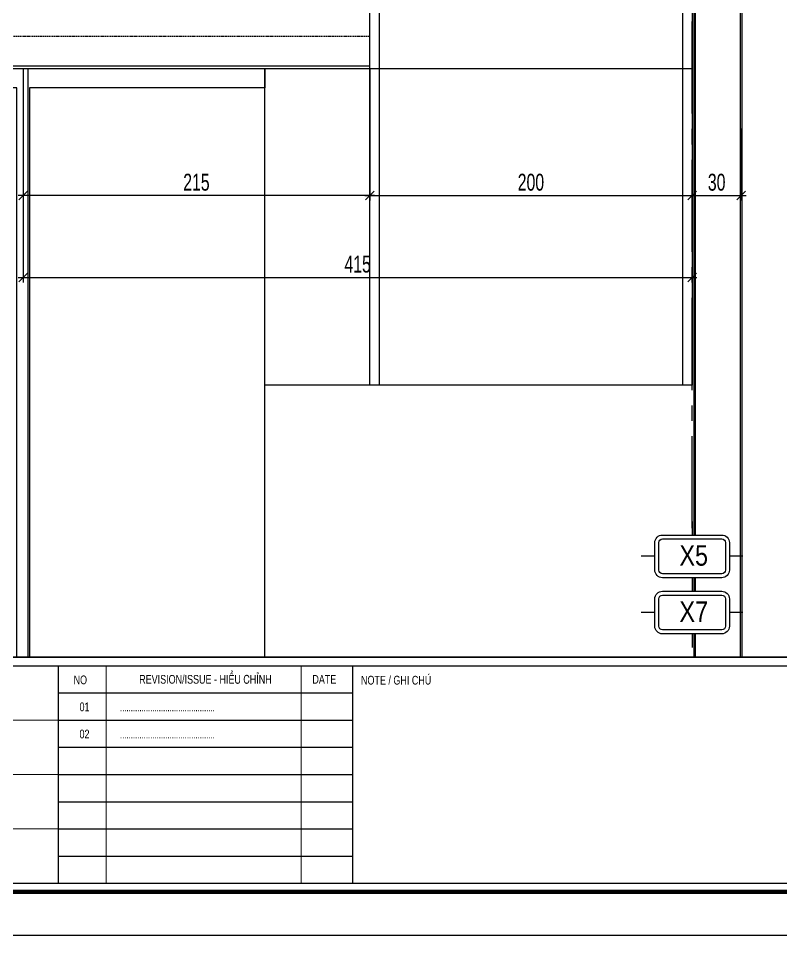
# Model space of a CAD drawing. Header units: inches. Extents: x 315041 to 662841, y -45540 to -35018.
# Drawn here: x 335233 to 335390.9, y -36581.1 to -36391.5 of the extents above; entities that cross this region are included whole.
import ezdxf
from ezdxf.enums import TextEntityAlignment as Align

# ---------------------------------------------------------------- set-up
doc = ezdxf.new("R2010")
doc.units = ezdxf.units.IN
doc.header["$MEASUREMENT"] = 0
doc.linetypes.add('CENTER2', pattern=[28.575, 19.05, -3.175, 3.175, -3.175])
doc.linetypes.add('HIDDEN', pattern=[0.375, 0.25, -0.125])
for name, color, linetype in [('2', 2, 'Continuous'), ('251', 251, 'Continuous'), ('3', 3, 'Continuous'), ('7', 7, 'Continuous'), ('8', 8, 'Continuous'), ('BAO KHUNG', 31, 'Continuous')]:
    doc.layers.add(name, color=color, linetype=linetype)
doc.layers.add('Cover text', color=7, linetype='Continuous', true_color=0x52370f)
doc.layers.add('S-Hatch', color=8, linetype='Continuous', lineweight=9)
doc.styles.add('hx2', font='VHARIALN.TTF')
doc.styles.add('ST1H', font='vnshxh.shx', dxfattribs={"width": 0.7})
doc.styles.get("Standard").update_dxf_attribs({"font": 'VHARIALN.TTF'})
doc.styles.add('style2', font='VHAVANI.TTF')
doc.dimstyles.new('3', dxfattribs={"dimtxt": 3.5, "dimasz": 1.8, "dimexe": 1, "dimexo": 0, "dimgap": 1, "dimtad": 1, "dimdec": 0, "dimlfac": 3, "dimzin": 0, "dimdsep": 46, "dimtxsty": 'ST1H', "dimblk": 'OBLIQUE', "dimcen": 1, "dimdle": 1, "dimclrd": 8, "dimclre": 8, "dimclrt": 3, "dimadec": 0, "dimazin": 0, "dimtfac": 1, "dimtdec": 0, "dimtix": 1, "dimtofl": 0, "dimtmove": 1, "dimatfit": 3, "dimfxl": 0.18, "dimtolj": 1, "dimtzin": 0, "dimlwd": -1, "dimlwe": -1, "dimarcsym": 1})

# ---------------------------------------------------------------- blocks, each defined once
blk = doc.blocks.new('A$C75D82031')
at = {"layer": '2', "color": 157, "linetype": 'Continuous'}
blk.add_lwpolyline([(0, 420), (594, 420), (594, 0), (0, 0)], close=True, dxfattribs=at)
at = {"layer": '251', "linetype": 'Continuous'}
for p, q in [((285.8, 50.19), (346.77, 50.19)), ((285.8, 44.56), (346.77, 44.56)), ((285.8, 38.94), (346.77, 38.94)), ((285.8, 33.31), (346.77, 33.31)), ((285.8, 27.69), (346.77, 27.69)), ((285.8, 22.06), (346.77, 22.06)), ((285.8, 16.44), (346.77, 16.44))]:
    blk.add_line(p, q, dxfattribs=at)
at = {"layer": '7', "color": 147, "linetype": 'Continuous'}
blk.add_lwpolyline([(12.33, 57.61), (581.67, 57.61), (581.67, 409.19), (12.33, 409.19)], close=True, dxfattribs=at)
at = {"layer": 'BAO KHUNG', "color": 7}
blk.add_line((346.77, 10.81), (346.77, 55.81), dxfattribs=at)
at = {"layer": 'BAO KHUNG', "color": 167, "linetype": 'Continuous', "const_width": 0.871}
blk.add_lwpolyline([(10.59, 9.07), (583.41, 9.07), (583.41, 410.93), (10.59, 410.93)], close=True, dxfattribs=at)
at = {"layer": 'BAO KHUNG', "color": 7}
for points in [[(144.95, 55.81), (285.8, 55.81), (285.8, 10.81), (144.95, 10.81)], [(211.89, 55.81), (474.14, 55.81), (474.14, 10.81), (211.89, 10.81)]]:
    blk.add_lwpolyline(points, close=True, dxfattribs=at)
at = {"layer": 'S-Hatch'}
for p, q in [((295.73, 55.81), (295.73, 10.81)), ((336.07, 55.81), (336.07, 10.81)), ((285.8, 44.56), (213.95, 44.56)), ((285.8, 33.31), (213.95, 33.31)), ((285.8, 22.06), (213.95, 22.06))]:
    blk.add_line(p, q, dxfattribs=at)
at = {"layer": 'BAO KHUNG', "color": 7, "linetype": 'Continuous', "width": 0.9}
for s, p in [('NO', (290.4, 52.88)), ('REVISION/ISSUE - HIÓU CHØNH', (316.27, 53)), ('DATE', (340.86, 52.99)), ('01', (291.27, 47.31)), ('02', (291.27, 41.69))]:
    blk.add_text(s, height=1.8, dxfattribs=at).set_placement(p, align=Align.MIDDLE_CENTER)
blk.add_text('NOTE / GHI CHÚ', height=1.8, dxfattribs=at).set_placement((348.44, 51.92))
at = {"layer": 'Cover text', "linetype": 'Continuous', "style": 'style2', "width": 0.8}
for p in [(298.6, 46.4), (298.6, 40.78)]:
    blk.add_text('............................................', height=1.5, dxfattribs=at).set_placement(p)
blk = doc.blocks.new('_Oblique')
at = {"color": 0, "linetype": 'ByBlock', "lineweight": -2}
blk.add_line((-0.5, -0.5), (0.5, 0.5), dxfattribs=at)
blk = doc.blocks.new('*D437')
at = {"color": 8, "linetype": 'Continuous', "transparency": 16777216}
for p, q in [((335234.02, -36401.82), (335234.02, -36429.12)), ((335305.68, -36401.82), (335305.68, -36429.12)), ((335306.68, -36428.12), (335233.02, -36428.12))]:
    blk.add_line(p, q, dxfattribs=at)
at = {"layer": 'Defpoints', "color": 0, "transparency": 16777216}
for p in [(335234.02, -36401.82), (335305.68, -36401.82), (335234.02, -36428.12)]:
    blk.add_point(p, dxfattribs=at)
at = {"color": 8, "transparency": 16777216, "xscale": 1.8, "yscale": 1.8, "zscale": 1.8, "rotation": 180}
blk.add_blockref('_Oblique', (335234.02, -36428.12), dxfattribs=at)
at = {"color": 8, "transparency": 16777216, "xscale": 1.8, "yscale": 1.8, "zscale": 1.8}
blk.add_blockref('_Oblique', (335305.68, -36428.12), dxfattribs=at)
at = {"color": 3, "transparency": 16777216, "insert": (335269.85, -36425.37), "char_height": 3.5, "attachment_point": 5, "style": 'ST1H'}
blk.add_mtext('\\A1;215', dxfattribs=at)
blk = doc.blocks.new('*D438')
at = {"color": 8, "linetype": 'Continuous', "transparency": 16777216}
for p, q in [((335305.68, -36401.82), (335305.68, -36429.12)), ((335372.35, -36413.26), (335372.35, -36429.12)), ((335304.68, -36428.12), (335373.35, -36428.12))]:
    blk.add_line(p, q, dxfattribs=at)
at = {"layer": 'Defpoints', "color": 0, "transparency": 16777216}
for p in [(335305.68, -36401.82), (335372.35, -36413.26), (335372.35, -36428.12)]:
    blk.add_point(p, dxfattribs=at)
at = {"color": 8, "transparency": 16777216, "xscale": 1.8, "yscale": 1.8, "zscale": 1.8, "rotation": 180}
blk.add_blockref('_Oblique', (335305.68, -36428.12), dxfattribs=at)
at = {"color": 8, "transparency": 16777216, "xscale": 1.8, "yscale": 1.8, "zscale": 1.8}
blk.add_blockref('_Oblique', (335372.35, -36428.12), dxfattribs=at)
at = {"color": 3, "transparency": 16777216, "insert": (335339.02, -36425.37), "char_height": 3.5, "attachment_point": 5, "style": 'ST1H'}
blk.add_mtext('\\A1;200', dxfattribs=at)
blk = doc.blocks.new('*D439')
at = {"color": 8, "linetype": 'Continuous', "transparency": 16777216}
for p, q in [((335372.35, -36413.26), (335372.35, -36429.12)), ((335382.51, -36414.25), (335382.51, -36429.12)), ((335371.35, -36428.12), (335383.51, -36428.12))]:
    blk.add_line(p, q, dxfattribs=at)
at = {"layer": 'Defpoints', "color": 0, "transparency": 16777216}
for p in [(335372.35, -36413.26), (335382.51, -36414.25), (335382.51, -36428.12)]:
    blk.add_point(p, dxfattribs=at)
at = {"color": 8, "transparency": 16777216, "xscale": 1.8, "yscale": 1.8, "zscale": 1.8, "rotation": 180}
blk.add_blockref('_Oblique', (335372.35, -36428.12), dxfattribs=at)
at = {"color": 8, "transparency": 16777216, "xscale": 1.8, "yscale": 1.8, "zscale": 1.8}
blk.add_blockref('_Oblique', (335382.51, -36428.12), dxfattribs=at)
at = {"color": 3, "transparency": 16777216, "insert": (335377.43, -36425.37), "char_height": 3.5, "attachment_point": 5, "style": 'ST1H'}
blk.add_mtext('\\A1;30', dxfattribs=at)
blk = doc.blocks.new('*D444')
at = {"color": 8, "linetype": 'Continuous', "transparency": 16777216}
for p, q in [((335234.02, -36401.82), (335234.02, -36446.05)), ((335372.35, -36401.82), (335372.35, -36446.05)), ((335233.02, -36445.05), (335373.35, -36445.05))]:
    blk.add_line(p, q, dxfattribs=at)
at = {"layer": 'Defpoints', "color": 0, "transparency": 16777216}
for p in [(335234.02, -36401.82), (335372.35, -36401.82), (335372.35, -36445.05)]:
    blk.add_point(p, dxfattribs=at)
at = {"color": 8, "transparency": 16777216, "xscale": 1.8, "yscale": 1.8, "zscale": 1.8, "rotation": 180}
blk.add_blockref('_Oblique', (335234.02, -36445.05), dxfattribs=at)
at = {"color": 8, "transparency": 16777216, "xscale": 1.8, "yscale": 1.8, "zscale": 1.8}
blk.add_blockref('_Oblique', (335372.35, -36445.05), dxfattribs=at)
at = {"color": 3, "transparency": 16777216, "insert": (335303.19, -36442.3), "char_height": 3.5, "attachment_point": 5, "style": 'ST1H'}
blk.add_mtext('\\A1;415', dxfattribs=at)
blk = doc.blocks.new('TENTRUC')
at = {"layer": '7'}
for p, q in [((0, 8.27), (0, 10.26)), ((-7.48, 5.13), (-5.48, 5.13)), ((5.48, 5.13), (7.48, 5.13)), ((0, 0), (0, 2))]:
    blk.add_line(p, q, dxfattribs=at)
blk.add_lwpolyline([(-4.36, 8.27), (4.36, 8.27, -0.414214), (5.48, 7.14), (5.48, 3.12, -0.414214), (4.36, 2), (-4.36, 2, -0.414214), (-5.48, 3.12), (-5.48, 7.14, -0.414214)], format="xyb", close=True, dxfattribs=at)
at = {"layer": '8', "ltscale": 15}
blk.add_lwpolyline([(-4.36, 7.68), (4.36, 7.68, -0.414214), (4.9, 7.14), (4.9, 3.12, -0.414214), (4.36, 2.58), (-4.36, 2.58, -0.414214), (-4.9, 3.12), (-4.9, 7.14, -0.414214)], format="xyb", close=True, dxfattribs=at)
at = {"layer": '3', "style": 'hx2'}
blk.add_attdef('TR', text='', height=2.9, dxfattribs=at).set_placement((-0.16, 3.83), align=Align.CENTER)

msp = doc.modelspace()

# ---------------------------------------------------------------- linework, layer by layer
at = {"color": 8, "linetype": 'CENTER2'}
msp.add_line((335372.3512, -36496.8917), (335372.3512, -36176.1862), dxfattribs=at)
at = {"color": 8}
msp.add_lwpolyline([(334967.7734, -36171.9399), (335537.1113, -36171.9399), (335537.1113, -36523.5197), (334967.7734, -36523.5197)], close=True, dxfattribs=at)
at = {"color": 94}
for points in [[(334967.7734, -36401.8153), (335305.6845, -36401.8153), (335305.6845, -36341.8153), (334967.7734, -36341.8153)], [(334967.7734, -36401.3153), (335305.6845, -36401.3153)]]:
    msp.add_lwpolyline(points, dxfattribs=at)
at = {"color": 94, "linetype": 'HIDDEN'}
msp.add_lwpolyline([(334967.7734, -36395.1486), (335305.6845, -36395.1486)], dxfattribs=at)
at = {"layer": '2'}
msp.add_lwpolyline([(335232.691, -36523.5197), (335232.691, -36405.8153), (335184.0244, -36405.8153), (335184.0244, -36401.8153), (335284.0244, -36401.8153), (335284.0244, -36405.8153), (335235.3577, -36405.8153), (335235.3577, -36523.5197)], dxfattribs=at)
at = {"layer": '3'}
for points in [[(335372.6789, -36171.9399), (335372.6789, -36498.2965)], [(335373.0123, -36171.9399), (335373.0123, -36498.2965)], [(335382.3453, -36523.5197), (335382.3453, -36171.9399)], [(335382.6786, -36523.5197), (335382.6786, -36171.9399)], [(335372.6789, -36507.1123), (335372.6789, -36509.922)], [(335373.0123, -36507.1123), (335373.0123, -36509.922)], [(335372.6789, -36518.7377), (335372.6789, -36523.5197)], [(335373.0123, -36518.7377), (335373.0123, -36523.5197)]]:
    msp.add_lwpolyline(points, dxfattribs=at)
at = {"layer": '8', "color": 2}
for p, q in [((335307.6846, -36467.2955), (335307.6846, -36171.9399)), ((335370.3512, -36171.9399), (335370.3512, -36467.2955))]:
    msp.add_line(p, q, dxfattribs=at)
at = {"layer": '8'}
for p, q in [((335184.0244, -36401.8153), (335284.0244, -36401.8153)), ((335235.0244, -36523.5197), (335235.0244, -36401.8153)), ((335284.0244, -36523.5197), (335284.0244, -36401.8153))]:
    msp.add_line(p, q, dxfattribs=at)
at = {"layer": '8', "color": 2}
for points in [[(335305.6846, -36467.2955), (335305.6846, -36171.9399)], [(335372.3512, -36171.9399), (335372.3512, -36467.2955)]]:
    msp.add_lwpolyline(points, dxfattribs=at)
msp.add_lwpolyline([(335284.0245, -36401.8153), (335372.3512, -36401.8153), (335372.3512, -36467.2955), (335284.0245, -36467.2955)], close=True, dxfattribs=at)

# ---------------------------------------------------------------- block references
at = {"color": 1}
msp.add_blockref('A$C75D82031', (334955.4423, -36581.1298), dxfattribs=at)
at = {"layer": '3'}
ref = msp.add_blockref('TENTRUC', (335372.3512, -36495.4869), dxfattribs=dict(at, xscale=1.40625, yscale=1.40625, zscale=1.40625, rotation=180))
ref.add_attrib('TR', 'x5', dxfattribs={"layer": '0', "height": 4.21875, "style": 'hx2'}).set_placement((335372.6871, -36504.6305), align=Align.CENTER)
ref = msp.add_blockref('TENTRUC', (335372.3512, -36507.1123), dxfattribs=dict(at, xscale=1.40625, yscale=1.40625, zscale=1.40625, rotation=180))
ref.add_attrib('TR', 'X7', dxfattribs={"layer": '0', "height": 4.21875, "style": 'hx2'}).set_placement((335372.6871, -36516.2559), align=Align.CENTER)

# ---------------------------------------------------------------- dimensions: what is measured, and where the dimension line sits
at = {"color": 8}
for base, p1, p2, picture, middle in [((335234.0244, -36428.1197), (335305.6845, -36401.8153), (335234.0244, -36401.8153), '*D437', (335269.8544, -36425.3697)), ((335372.3513, -36428.1197), (335305.6845, -36401.8153), (335372.3513, -36413.2611), '*D438', (335339.0179, -36425.3697)), ((335382.512, -36428.1197), (335372.3513, -36413.2611), (335382.512, -36414.2522), '*D439', (335377.4317, -36425.3697))]:
    dim = msp.add_linear_dim(base=base, p1=p1, p2=p2, angle=180, dimstyle='3', dxfattribs=at)
    dim.commit()
    dim.dimension.update_dxf_attribs({"geometry": picture, "text_midpoint": middle})
dim = msp.add_linear_dim(base=(335372.3512, -36445.0516), p1=(335234.0244, -36401.8153), p2=(335372.3512, -36401.8153), dimstyle='3', dxfattribs=at)
dim.commit()
dim.dimension.update_dxf_attribs({"geometry": '*D444', "text_midpoint": (335303.1878, -36442.3016)})

doc.saveas('drawing.dxf')
